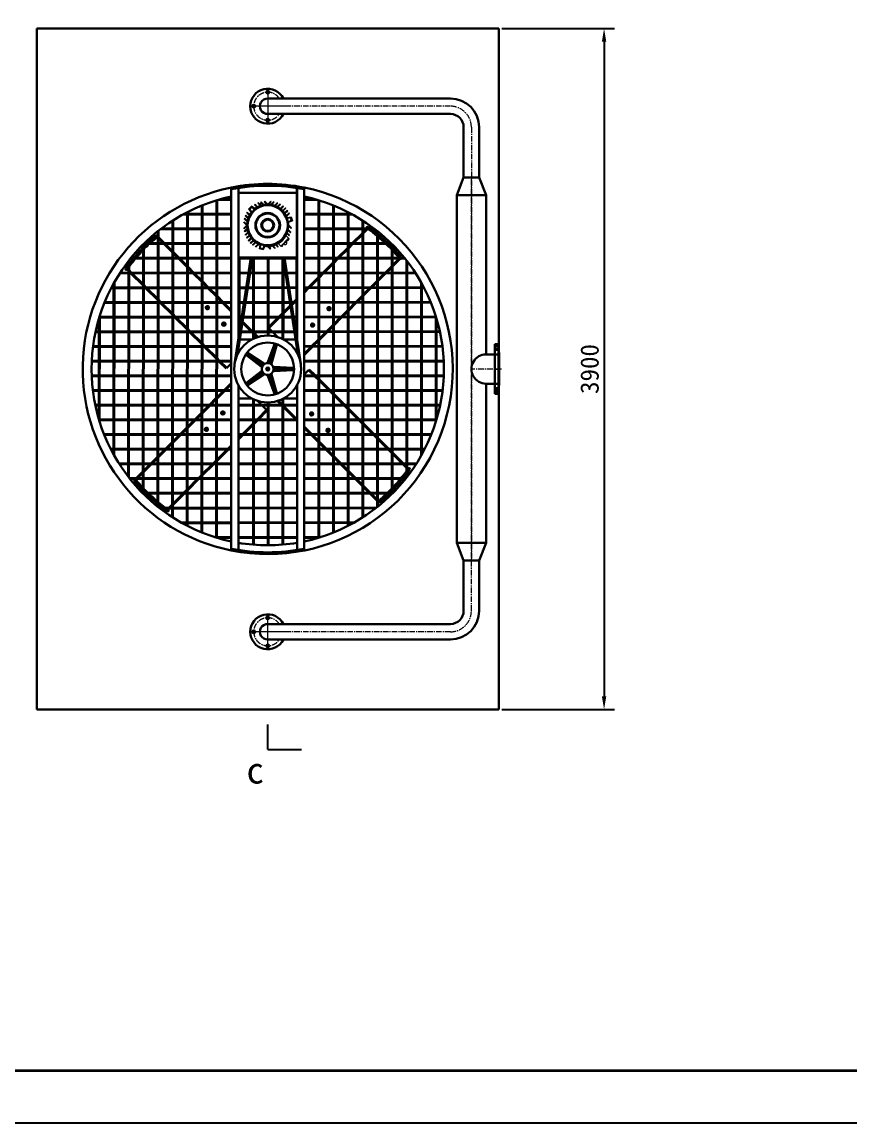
# Model space of a CAD drawing. Header units: millimetres. Extents: x 30580 to 65675, y -20119 to -7519.
# Drawn here: x 37850 to 42595, y -20119 to -13814 of the extents above; entities that cross this region are included whole.
import ezdxf

# ---------------------------------------------------------------- set-up
doc = ezdxf.new("R2010")
doc.units = ezdxf.units.MM
doc.linetypes.add('CENTER', pattern=[50.8, 31.75, -6.35, 6.35, -6.35])
doc.layers.get('Defpoints').update_dxf_attribs({"lineweight": 18})
for name, color, linetype, lineweight in [('01', 7, 'Continuous', 30), ('02___PRT_ALL_AXES', 7, 'Continuous', 18), ('中心线层', 1, 'CENTER', 18), ('轮廓线', 7, 'Continuous', 30)]:
    doc.layers.add(name, color=color, linetype=linetype, lineweight=lineweight)
doc.layers.add('border', color=7, linetype='Continuous')
doc.dimstyles.new('ISO-25', dxfattribs={"dimtxt": 2.5, "dimasz": 2.5, "dimexe": 1.25, "dimexo": 0.625, "dimtad": 1, "dimtxsty": 'Standard', "dimcen": 2.5, "dimadec": 0, "dimazin": 0, "dimtfac": 1, "dimtmove": 0, "dimatfit": 3, "dimfxl": 1, "dimarcsym": 0})

# ---------------------------------------------------------------- blocks, each defined once
blk = doc.blocks.new('A$C2EA35617')
for p, q in [((1073, 2863.2), (1929.1, 2862.6)), ((1085, 1795.2), (1084.5, 2866.8)), ((1090.3, 2868.6), (1090.3, 1795.2)), ((1092.4, 2869.2), (1909.6, 2868.6)), ((1204.1, 1795.2), (1203.5, 2897.5)), ((1209.4, 2898.7), (1209.4, 1795.2)), ((1323.1, 1795.2), (1322.5, 2917.5)), ((1328.4, 2918.2), (1328.4, 1795.2)), ((1442.2, 1795.2), (1441.6, 2927.4)), ((1447.5, 2927.6), (1447.5, 1795.2)), ((1561.2, 1795.2), (1560.6, 2927.3)), ((1566.5, 2927), (1566.5, 1795.2)), ((1680.2, 1795.2), (1679.7, 2917.2)), ((1685.6, 2916.5), (1685.6, 1795.2)), ((1799.3, 1795.2), (1798.7, 2897)), ((1804.6, 2895.7), (1804.6, 1795.2)), ((1918.3, 1795.2), (1917.8, 2866.1)), ((1923.7, 2864.3), (1923.7, 1795.2)), ((846.9, 1795.2), (846.4, 2770.3)), ((852.2, 2773.3), (852.2, 1795.2)), ((966, 1795.2), (965.4, 2824.8)), ((971.3, 2827.1), (971.3, 1795.2)), ((2037.4, 1795.2), (2036.9, 2823.8)), ((2042.7, 2821.5), (2042.7, 1795.2)), ((2156.4, 1795.2), (2155.9, 2769.1)), ((727.9, 1795.2), (727.4, 2701.6)), ((733.2, 2705.3), (733.2, 1795.2)), ((798.4, 2744.4), (2203.5, 2743.4)), ((809, 2750.4), (2192.8, 2749.3)), ((2161.8, 2766), (2161.8, 1795.2)), ((2275.5, 1795.2), (2275, 2700.1)), ((2280.8, 2696.3), (2280.8, 1795.2)), ((608.8, 1795.2), (608.4, 2616.2)), ((614.1, 2620.7), (614.1, 1795.2)), ((620.2, 2625.5), (2381.5, 2624.2)), ((627.8, 2631.4), (2373.8, 2630.1)), ((2394.5, 1795.2), (2394.1, 2614.2)), ((2399.9, 2609.5), (2399.9, 1795.2)), ((486.3, 2506.5), (2515.2, 2505)), ((489.8, 1795.2), (489.4, 2509.7)), ((492.2, 2512.5), (2509.3, 2511)), ((495.1, 2515.4), (495.1, 1795.2)), ((2513.6, 1795.2), (2513.2, 2507.1)), ((2518.9, 2501.3), (2518.9, 1795.2)), ((370.7, 1795.2), (370.4, 2374.6)), ((376, 2381.8), (376, 1795.2)), ((380.6, 2387.6), (2620.7, 2385.9)), ((385.4, 2393.5), (2616, 2391.9)), ((2632.6, 1795.2), (2632.3, 2371)), ((2637.9, 2363.6), (2637.9, 1795.2)), ((295.8, 2268.6), (2705.3, 2266.8)), ((299.6, 2274.5), (2701.5, 2272.7)), ((227.7, 2149.6), (2773.3, 2147.7)), ((230.7, 2155.5), (2770.2, 2153.6)), ((251.7, 1795.2), (251.5, 2194.3)), ((257, 2204.1), (257, 1795.2)), ((2751.7, 1795.2), (2751.5, 2188.9)), ((2757, 2178.8), (2757, 1795.2)), ((173.6, 2030.6), (2827.2, 2028.6)), ((176, 2036.5), (2824.8, 2034.6)), ((132, 1911.6), (2868.6, 1909.5)), ((132.6, 1795.2), (132.6, 1913.5)), ((133.8, 1917.5), (2868.6, 1915.5)), ((137.9, 1930.9), (137.9, 1795.2)), ((2870.7, 1795.2), (2870.7, 1902.6)), ((2876, 1883.8), (2876, 1795.2)), ((29.3, 1795.2), (2970.6, 1795.2)), ((1545.7, 1795.2), (1506.1, 1834.8)), ((33.3, 1738.1), (1369.7, 1738.1)), ((132.9, 1261.9), (132.7, 1738.1)), ((137.9, 1738.1), (137.9, 1261.9)), ((252, 1261.9), (251.7, 1738.1)), ((257, 1738.1), (257, 1261.9)), ((371, 1261.9), (370.8, 1738.1)), ((376, 1738.1), (376, 1261.9)), ((490, 1261.9), (489.8, 1738.1)), ((495.1, 1738.1), (495.1, 1261.9)), ((609.1, 1261.9), (608.8, 1738.1)), ((614.1, 1738.1), (614.1, 1261.9)), ((728.1, 1261.9), (727.9, 1738.1)), ((733.2, 1738.1), (733.2, 1261.9)), ((847.2, 1261.9), (846.9, 1738.1)), ((852.2, 1738.1), (852.2, 1261.9)), ((966.2, 1261.9), (966, 1738.1)), ((971.3, 1738.1), (971.3, 1261.9)), ((1085.3, 1261.9), (1085, 1738.1)), ((1090.3, 1738.1), (1090.3, 1261.9)), ((1204.3, 1261.9), (1204.1, 1738.1)), ((1204.8, 1261.9), (1204.8, 1738.1)), ((1209.4, 1738.1), (1209.4, 1261.9)), ((1261.9, 1738.1), (1261.9, 1630.3)), ((1541, 1768.3), (2403.5, 1636.4)), ((1582.3, 1758.6), (1578.3, 1762.6)), ((1617.4, 1744.7), (2403.5, 1624.5)), ((1630.3, 1738.1), (1660.7, 1738.1)), ((1630.3, 1738.1), (1660.7, 1738.1)), ((1738.1, 1726.3), (1738.1, 1630.3)), ((1738.5, 1738.1), (2966.7, 1738.1)), ((1799.3, 1728.8), (1799.3, 1738.1)), ((1799.6, 1283.1), (1799.3, 1716.9)), ((1804.6, 1738.1), (1804.6, 1728)), ((1804.6, 1716.1), (1804.6, 1283.9)), ((1918.4, 1731.6), (1918.4, 1738.1)), ((1918.4, 1710.6), (1918.4, 1732.4)), ((1918.6, 1301.3), (1918.4, 1698.7)), ((1923.7, 1738.1), (1923.7, 1731.1)), ((1923.7, 1732.4), (1923.7, 1709.8)), ((1923.7, 1697.9), (1923.7, 1302.1)), ((2037.4, 1692.4), (2037.4, 1738.1)), ((2037.4, 1692.4), (2037.4, 1707.1)), ((2042.7, 1738.1), (2042.7, 1691.6)), ((2042.7, 1706.5), (2042.7, 1691.6)), ((2156.5, 1674.2), (2156.5, 1738.1)), ((2161.8, 1738.1), (2161.8, 1673.3)), ((2275.6, 1655.9), (2275.5, 1738.1)), ((2280.8, 1738.1), (2280.8, 1655.1)), ((2394.6, 1684.9), (2394.6, 1738.1)), ((2394.6, 1637.7), (2394.6, 1732.4)), ((2399.9, 1738.1), (2399.9, 1684.4)), ((2399.9, 1732.4), (2399.9, 1636.9)), ((2908.6, 1738.1), (2403.5, 1738.1)), ((2403.5, 1262.6), (2403.5, 1738.1)), ((2927, 1262.6), (2927, 1738.8)), ((75.9, 1613.1), (1253.2, 1613.1)), ((76.4, 1619), (1256.1, 1619)), ((1456.1, 1532.2), (1373.5, 1656.1)), ((1472, 1538.5), (1374, 1673.4)), ((1466.4, 1540.8), (1376, 1667.2)), ((1471.6, 1544.5), (1379.3, 1669.5)), ((1482.9, 1551.6), (1390.6, 1668.5)), ((1517, 1551.6), (1609.4, 1668.5)), ((1528, 1538.5), (1625.9, 1673.4)), ((1528.4, 1544.5), (1620.7, 1669.5)), ((1533.6, 1540.8), (1623.9, 1667.2)), ((1543.8, 1532.2), (1626.5, 1656.1)), ((2403.5, 1619), (1743.9, 1619)), ((2403.5, 1613.1), (1746.7, 1613.1)), ((2037.6, 1319.6), (2037.4, 1680.5)), ((2037.5, 1619), (2037.4, 1680.5)), ((2042.7, 1679.7), (2042.7, 1619)), ((2042.7, 1679.7), (2042.7, 1320.3)), ((2156.5, 1674.2), (2156.5, 1695.3)), ((2156.7, 1337.8), (2156.5, 1662.2)), ((2156.5, 1619), (2156.5, 1662.2)), ((2161.8, 1694.8), (2161.8, 1673.3)), ((2161.8, 1661.4), (2161.8, 1619)), ((2161.8, 1661.4), (2161.8, 1338.5)), ((2275.6, 1655.9), (2275.5, 1683.5)), ((2275.7, 1356), (2275.6, 1644)), ((2275.6, 1619), (2275.6, 1644)), ((2280.8, 1683), (2280.8, 1655.1)), ((2280.8, 1643.2), (2280.8, 1619)), ((2280.8, 1643.2), (2280.8, 1356.7)), ((2394.7, 1374.2), (2394.6, 1625.8)), ((2399.9, 1625), (2399.9, 1375)), ((1204.8, 1545.7), (1165.2, 1506.1)), ((1241.3, 1582.3), (1209.4, 1550.3)), ((71.4, 1500), (1228.6, 1500)), ((71.4, 1494), (1228.6, 1494)), ((1454.7, 1485.3), (1296.2, 1433.8)), ((1448.8, 1486.8), (1301.4, 1437.6)), ((1450.8, 1480.6), (1302.7, 1433.8)), ((1445.6, 1499.7), (1305.9, 1448)), ((1455.8, 1468.2), (1312.4, 1428)), ((1483.4, 1448.2), (1489.5, 1299.3)), ((1496.8, 1447.3), (1498, 1291.9)), ((1500, 1452.4), (1500, 1285.7)), ((1503.2, 1447.3), (1502, 1291.9)), ((1516.6, 1448.2), (1510.5, 1299.3)), ((1544.1, 1468.2), (1687.6, 1428)), ((1545.3, 1485.3), (1703.8, 1433.8)), ((1549.2, 1480.6), (1697.3, 1433.8)), ((1551.1, 1486.8), (1698.6, 1437.6)), ((1554.4, 1499.7), (1694.1, 1448)), ((1758.6, 1417.7), (1799.5, 1458.5)), ((2403.5, 1500), (1771.4, 1500)), ((2403.5, 1494), (1771.4, 1494)), ((1804.6, 1463.7), (1834.8, 1493.9)), ((75.9, 1375), (1259.1, 1375)), ((76.4, 1380.9), (1256.1, 1380.9)), ((1261.9, 1369.7), (1261.9, 1261.9)), ((1541, 1231.7), (2403.5, 1363.6)), ((1617.4, 1255.3), (2403.5, 1375.5)), ((1738.1, 1369.7), (1738.1, 1273.7)), ((2400.1, 1375), (1740.9, 1375)), ((2403.5, 1380.9), (1743.9, 1380.9)), ((2275.8, 1267.6), (2275.7, 1344.1)), ((2280.8, 1344.8), (2280.8, 1267.6)), ((2394.8, 1261.9), (2394.8, 1362.3)), ((2394.8, 1327.6), (2394.8, 1362.3)), ((2399.9, 1363.1), (2399.9, 1328.1)), ((2399.9, 1363.1), (2399.9, 1261.9)), ((33.3, 1261.9), (1369.7, 1261.9)), ((76.4, 1261.9), (1256.1, 1261.9)), ((1261.9, 1261.9), (1204.8, 1261.9)), ((1630.3, 1261.9), (1660.7, 1261.9)), ((1738.5, 1261.9), (2966.7, 1261.9)), ((1775.5, 1267.6), (1783, 1267.6)), ((1775.5, 1267.6), (2403.5, 1267.6)), ((1799.6, 1261.9), (1799.6, 1271.2)), ((1804.6, 1272), (1804.6, 1261.9)), ((1918.6, 1267.6), (1918.6, 1289.4)), ((1918.6, 1261.9), (1918.6, 1268.4)), ((1923.7, 1290.2), (1923.7, 1267.6)), ((1923.7, 1268.9), (1923.7, 1261.9)), ((2037.7, 1267.6), (2037.6, 1307.6)), ((2037.7, 1261.9), (2037.7, 1280.1)), ((2042.7, 1308.4), (2042.7, 1267.6)), ((2042.7, 1280.6), (2042.7, 1261.9)), ((2156.7, 1267.6), (2156.7, 1325.9)), ((2156.7, 1261.9), (2156.7, 1291.8)), ((2161.8, 1326.6), (2161.8, 1267.6)), ((2161.8, 1292.2), (2161.8, 1261.9)), ((2275.8, 1261.9), (2275.7, 1303.4)), ((2280.8, 1303.9), (2280.8, 1261.9)), ((2403.5, 1262.6), (2961.8, 1262.6)), ((29.3, 1204.8), (2970.6, 1204.8)), ((133, 1085.1), (132.9, 1204.8)), ((137.9, 1204.8), (137.9, 1069.1)), ((252.2, 804.4), (252, 1204.8)), ((257, 1204.8), (257, 795.9)), ((371.3, 624.2), (371, 1204.8)), ((376, 1204.8), (376, 618.2)), ((490.4, 489.2), (490.1, 1204.8)), ((495.1, 1204.8), (495.1, 484.6)), ((609.5, 382.9), (609.1, 1204.8)), ((614.1, 1204.8), (614.1, 379.2)), ((728.6, 297.6), (728.2, 1204.8)), ((733.2, 1204.8), (733.2, 294.7)), ((847.7, 229), (847.2, 1204.8)), ((852.2, 1204.8), (852.2, 226.7)), ((966.8, 174.7), (966.3, 1204.8)), ((971.3, 1204.8), (971.3, 172.9)), ((1085.9, 131.1), (1085.3, 1204.8)), ((1090.3, 1204.8), (1090.3, 131.1)), ((1204.9, 102.2), (1204.4, 1204.8)), ((1209.4, 1204.8), (1209.4, 101.3)), ((1324, 82.3), (1323.4, 1204.8)), ((1328.4, 1204.8), (1328.4, 81.8)), ((1443, 72.6), (1442.5, 1204.8)), ((1447.5, 1204.8), (1447.5, 72.4)), ((1454.3, 1204.8), (1493.9, 1165.2)), ((1562.1, 72.8), (1561.5, 1204.8)), ((1566.5, 1204.8), (1566.5, 73)), ((1681.1, 83), (1680.6, 1204.8)), ((1685.6, 1204.8), (1685.6, 83.5)), ((1800.2, 103.3), (1799.6, 1204.8)), ((1804.6, 1204.8), (1804.6, 104.3)), ((1919.2, 131.1), (1918.6, 1204.8)), ((1923.7, 1204.8), (1923.7, 131.1)), ((2038.2, 176.7), (2037.7, 1204.8)), ((2042.7, 1204.8), (2042.7, 178.5)), ((2157.2, 231.6), (2156.7, 1204.8)), ((2161.8, 1204.8), (2161.8, 233.9)), ((2276.3, 300.7), (2275.8, 1204.8)), ((2280.8, 1204.8), (2280.8, 303.7)), ((2395.3, 386.7), (2394.8, 1204.8)), ((2399.9, 1204.8), (2399.9, 390.5)), ((2514.3, 494), (2513.9, 1204.8)), ((2518.9, 1204.8), (2518.9, 498.7)), ((2633.2, 630.2), (2632.9, 1204.8)), ((2637.9, 1204.8), (2637.9, 636.4)), ((2752.2, 812.4), (2752, 1204.8)), ((2757, 1204.8), (2757, 821.2)), ((2871.1, 1098.8), (2871, 1204.8)), ((2876, 1204.8), (2876, 1116.2)), ((131.7, 1089.4), (2868.3, 1089.4)), ((133.5, 1083.5), (2868.3, 1083.5)), ((173.2, 970.4), (2826.8, 970.4)), ((175.6, 964.4), (2824.4, 964.4)), ((227.2, 851.3), (2772.8, 851.3)), ((230.2, 845.4), (2769.8, 845.4)), ((295.2, 732.3), (2704.8, 732.3)), ((299, 726.3), (2700.9, 726.3)), ((379.9, 613.2), (490.4, 613.2)), ((384.7, 607.3), (2615.3, 607.3)), ((490.4, 613.2), (2620, 613.2)), ((485.5, 494.2), (2514.5, 494.2)), ((491.4, 488.2), (2508.5, 488.2)), ((619.3, 375.2), (2380.6, 375.2)), ((627, 369.2), (2373, 369.2)), ((797.5, 256.1), (2202.5, 256.1)), ((808.1, 250.2), (2191.9, 250.2)), ((1072, 137.1), (1928, 137.1)), ((1091.4, 131.1), (1908.6, 131.1))]:
    blk.add_line(p, q)
at = {"lineweight": 40}
for p, q in [((2182.5, 2511.2), (2275.1, 2603.8)), ((2280.8, 2609.5), (2295.5, 2624.2)), ((2301.5, 2630.2), (2311.5, 2640.2)), ((608.4, 2567.9), (602.5, 2573.9)), ((664, 2512.4), (614.1, 2562.2)), ((727.5, 2448.8), (669.9, 2506.4)), ((2161.8, 2490.5), (2176.6, 2505.3)), ((783.1, 2393.2), (733.2, 2443.2)), ((2063.5, 2392.3), (2156.1, 2484.8)), ((846.6, 2329.7), (789.1, 2387.3)), ((902.2, 2274.1), (852.2, 2324.1)), ((1944.6, 2273.3), (2037.1, 2365.8)), ((2042.7, 2371.4), (2057.6, 2386.3)), ((2449.3, 2272.9), (2513.3, 2336.9)), ((2518.9, 2342.5), (2562.3, 2385.9)), ((2568.2, 2391.9), (2573.9, 2397.5)), ((370.5, 2300.8), (359.7, 2311.5)), ((396.8, 2274.5), (376, 2295.2)), ((489.6, 2181.7), (402.8, 2268.5)), ((965.7, 2210.6), (908.2, 2268.1)), ((1825.6, 2154.4), (1918.1, 2246.8)), ((1923.7, 2252.4), (1938.6, 2267.4)), ((2399.9, 2223.5), (2443.3, 2267)), ((515.9, 2155.3), (495.1, 2176.2)), ((608.7, 2062.6), (521.9, 2149.4)), ((1021.4, 2155), (971.3, 2205.1)), ((1084.9, 2091.5), (1027.3, 2149)), ((1804.6, 2133.3), (1819.7, 2148.4)), ((2280.8, 2104.4), (2324.4, 2148)), ((2330.3, 2154), (2394.3, 2218)), ((635.1, 2036.2), (614.1, 2057.1)), ((1140.5, 2035.8), (1090.3, 2086)), ((1706.7, 2035.4), (1799.1, 2127.8)), ((2211.4, 2035), (2275.3, 2099)), ((727.8, 1943.5), (641, 2030.2)), ((1204, 1972.4), (1146.5, 2029.9)), ((1259.7, 1916.7), (1209.4, 1967)), ((1587.7, 1916.4), (1680.1, 2008.9)), ((1685.6, 2014.3), (1700.7, 2029.4)), ((2092.4, 1916.1), (2156.3, 1980)), ((2161.8, 1985.4), (2205.4, 2029.1)), ((754.2, 1917.1), (733.2, 1938.1)), ((846.9, 1824.4), (760.2, 1911.1)), ((1323.1, 1853.3), (1265.6, 1910.7)), ((1506.1, 1834.8), (1561.1, 1889.9)), ((1566.5, 1895.2), (1581.8, 1910.5)), ((2042.7, 1866.4), (2086.5, 1910.1)), ((876, 1795.2), (852.2, 1819)), ((1381.1, 1795.2), (1328.4, 1847.9)), ((1971.6, 1795.2), (2037.4, 1861)), ((966, 1705.3), (933.2, 1738.1)), ((1052.2, 1619), (971.3, 1700)), ((1775.5, 1732.4), (2403.5, 1732.4)), ((1804.6, 1628.3), (1880.8, 1704.4)), ((1891.1, 1714.7), (1908.8, 1732.4)), ((1085.1, 1586.1), (1058.2, 1613.1)), ((1758.6, 1582.3), (1789.4, 1613.1)), ((1795.4, 1619), (1799.4, 1623)), ((1165.2, 1506.1), (1090.3, 1580.9)), ((1204.8, 1466.5), (1204.2, 1467)), ((1834.7, 1494), (1918.5, 1410.2)), ((1198.6, 1375), (1090.3, 1266.7)), ((1241.3, 1417.7), (1209.4, 1385.7)), ((1795.2, 1375.3), (2402, 1375.3)), ((1923.7, 1405), (1947.8, 1380.9)), ((1953.4, 1375.3), (2012.9, 1315.8)), ((2023.3, 1305.4), (2037.6, 1291.1)), ((2042.7, 1286), (2061.2, 1267.6)), ((1028.4, 1204.8), (971.3, 1147.6)), ((1493.9, 1165.2), (1447.5, 1118.8)), ((1618.9, 1204.8), (1680.6, 1143)), ((2123.9, 1204.8), (2156.8, 1171.9)), ((2161.8, 1166.9), (2239.3, 1089.4)), ((907.1, 1083.5), (852.2, 1028.6)), ((966.3, 1142.7), (913.1, 1089.4)), ((1412.2, 1083.5), (1328.4, 999.7)), ((1442.5, 1113.8), (1418.2, 1089.4)), ((1685.6, 1138.1), (1734.2, 1089.4)), ((1740.1, 1083.5), (1799.7, 1023.9)), ((2245.2, 1083.5), (2275.9, 1052.8)), ((847.3, 1023.7), (794, 970.4)), ((1323.5, 994.8), (1299.1, 970.4)), ((1804.6, 1019), (1853.2, 970.4)), ((2280.8, 1047.9), (2358.3, 970.4)), ((728.3, 904.7), (675, 851.3)), ((788.1, 964.4), (733.2, 909.5)), ((1293.2, 964.4), (1209.4, 880.7)), ((1859.2, 964.4), (1918.8, 904.8)), ((1923.7, 900), (1972.3, 851.3)), ((2364.3, 964.4), (2395, 933.7)), ((2399.9, 928.9), (2477.4, 851.3)), ((669, 845.4), (614.1, 790.5)), ((1174.1, 845.4), (1090.3, 761.6)), ((1204.5, 875.8), (1180.1, 851.3)), ((1978.2, 845.4), (2037.9, 785.7)), ((2483.3, 845.4), (2514.1, 814.6)), ((2518.9, 809.8), (2596.4, 732.3)), ((550, 726.3), (495.1, 671.4)), ((609.3, 785.7), (555.9, 732.3)), ((1055.1, 726.3), (971.3, 642.6)), ((1085.5, 756.8), (1061, 732.3)), ((2042.7, 780.9), (2091.3, 732.3)), ((2097.3, 726.3), (2157, 666.6)), ((2602.4, 726.3), (2633.2, 695.5)), ((490.4, 666.7), (436.9, 613.2)), ((966.6, 637.8), (942, 613.2)), ((2161.8, 661.9), (2210.4, 613.2)), ((2637.9, 690.8), (2640.2, 688.5)), ((430.9, 607.3), (426.1, 602.5)), ((936, 607.3), (852.2, 523.5)), ((2216.3, 607.3), (2276.1, 547.5)), ((2280.8, 542.8), (2329.4, 494.2)), ((817, 488.2), (733.2, 404.5)), ((847.6, 518.9), (822.9, 494.2)), ((2335.4, 488.2), (2395.2, 428.4)), ((697.9, 369.2), (688.5, 359.7)), ((728.6, 399.9), (703.9, 375.2))]:
    blk.add_line(p, q, dxfattribs=at)
at = {"color": 0, "lineweight": 18}
for p, q in [((2503.3, 1617.7), (2507.6, 1622)), ((2524.1, 1596.9), (2503.3, 1617.7)), ((2507.6, 1622), (2527.4, 1602.1)), ((2517, 1637.2), (2521.3, 1641.4)), ((2538.8, 1615.4), (2517, 1637.2)), ((2521.3, 1641.4), (2542.8, 1619.9)), ((2537.1, 1653.1), (2541.4, 1657.4)), ((2557.3, 1632.9), (2537.1, 1653.1)), ((2541.4, 1657.4), (2562, 1636.8)), ((2560.8, 1666.9), (2565, 1671.1)), ((2579.5, 1648.2), (2560.8, 1666.9)), ((2565, 1671.1), (2584.7, 1651.5)), ((2584.1, 1677.9), (2588.4, 1682.2)), ((2602.7, 1659.4), (2584.1, 1677.9)), ((2588.4, 1682.2), (2608.6, 1662)), ((2612.9, 1686.7), (2617.1, 1691)), ((2631.5, 1668.1), (2612.9, 1686.7)), ((2617.1, 1691), (2638.9, 1669.2)), ((2636.7, 1689.8), (2641, 1694.1)), ((2655.4, 1671.1), (2636.7, 1689.8)), ((2641, 1694.1), (2663.8, 1671.3)), ((2665.5, 1671.2), (2688.5, 1694.2)), ((2692.8, 1689.9), (2673.8, 1670.9)), ((2688.5, 1694.2), (2692.8, 1689.9)), ((2696.8, 1668.2), (2718.3, 1689.7)), ((2722.6, 1685.5), (2704, 1666.9)), ((2718.3, 1689.7), (2722.6, 1685.5)), ((2720.9, 1661.8), (2741.6, 1682.5)), ((2745.9, 1678.2), (2727.3, 1659.6)), ((2741.6, 1682.5), (2745.9, 1678.2)), ((2748.1, 1649.8), (2768, 1669.8)), ((2772.3, 1665.5), (2753.7, 1646.9)), ((2768, 1669.8), (2772.3, 1665.5)), ((2768.5, 1624.7), (2769, 1625.2)), ((2770.8, 1634.8), (2796.3, 1655)), ((2788.7, 1642.6), (2778, 1632.2)), ((2778, 1632.2), (2782.2, 1616.4)), ((2782.2, 1616.4), (2796.2, 1612.6)), ((2804.1, 1638.2), (2788.7, 1642.6)), ((2793.3, 1649.5), (2814.7, 1628.1)), ((2796.2, 1612.6), (2807.8, 1624.2)), ((2796.3, 1655), (2820.2, 1631.1)), ((2800.1, 1605.6), (2820.2, 1631.1)), ((2807.8, 1624.2), (2804.1, 1638.2)), ((2830.7, 1607.1), (2812.1, 1588.5)), ((2835, 1602.8), (2830.7, 1607.1)), ((2465.4, 1536), (2474.1, 1568.7)), ((2495.6, 1524), (2465.4, 1536)), ((2471.7, 1536.2), (2479.5, 1565.4)), ((2506.3, 1564), (2474.1, 1568.7)), ((2486.3, 1561.4), (2476.1, 1551.1)), ((2476.1, 1551.1), (2479.9, 1535.7)), ((2479.9, 1535.7), (2494.3, 1531.5)), ((2502.2, 1557.1), (2486.3, 1561.4)), ((2487.8, 1595.4), (2492.1, 1599.7)), ((2510.4, 1572.9), (2487.8, 1595.4)), ((2492.1, 1599.7), (2513, 1578.8)), ((2494.3, 1531.5), (2505.9, 1543.1)), ((2505.9, 1543.1), (2502.2, 1557.1)), ((2505.6, 1527.1), (2504.9, 1527.3)), ((2512.7, 1556.5), (2513.4, 1556.3)), ((2790.4, 1603.8), (2789.9, 1603.3)), ((2815, 1582.8), (2835, 1602.8)), ((2843.4, 1580.7), (2824.8, 1562.1)), ((2827, 1555.7), (2847.7, 1576.4)), ((2850.7, 1557.4), (2832.1, 1538.8)), ((2833.4, 1531.6), (2855, 1553.1)), ((2855.2, 1527.6), (2836.1, 1508.6)), ((2836.4, 1500.3), (2859.4, 1523.3)), ((2847.7, 1576.4), (2843.4, 1580.7)), ((2855, 1553.1), (2850.7, 1557.4)), ((2859.4, 1523.3), (2855.2, 1527.6)), ((2493.9, 1500.6), (2471.9, 1478.7)), ((2471.9, 1478.7), (2476.2, 1474.4)), ((2476.2, 1474.4), (2494.2, 1492.4)), ((2497.9, 1463.7), (2477.1, 1442.8)), ((2477.1, 1442.8), (2481.3, 1438.5)), ((2481.3, 1438.5), (2499.4, 1456.5)), ((2506.2, 1436.5), (2488.2, 1418.4)), ((2492.4, 1414.2), (2508.5, 1430.2)), ((2824.6, 1437.5), (2843.2, 1418.9)), ((2847.4, 1423.2), (2827.2, 1443.4)), ((2833.3, 1466.3), (2851.9, 1447.7)), ((2856.2, 1451.9), (2834.4, 1473.7)), ((2836.3, 1490.2), (2855, 1471.5)), ((2859.3, 1475.8), (2836.5, 1498.6)), ((2851.9, 1447.7), (2856.2, 1451.9)), ((2855, 1471.5), (2859.3, 1475.8)), ((2488.2, 1418.4), (2492.4, 1414.2)), ((2496.2, 1393.8), (2492, 1389.6)), ((2492, 1389.6), (2554.8, 1326.7)), ((2496.2, 1393.8), (2559, 1331)), ((2516.6, 1414.2), (2496.7, 1394.3)), ((2496.7, 1394.3), (2559.5, 1331.4)), ((2579.4, 1351.4), (2559.5, 1331.4)), ((2595.4, 1343.3), (2579.4, 1327.2)), ((2583.7, 1323), (2601.7, 1341)), ((2692.5, 1339.7), (2692.3, 1340.4)), ((2707.5, 1340.5), (2697.3, 1330.2)), ((2723.3, 1336.2), (2707.5, 1340.5)), ((2721.5, 1348.2), (2721.7, 1347.5)), ((2729.2, 1341.1), (2733.9, 1308.9)), ((2738.1, 1345.1), (2760.6, 1322.6)), ((2764.9, 1326.9), (2744, 1347.8)), ((2762.2, 1358.9), (2782.9, 1338.1)), ((2787.2, 1342.4), (2767.4, 1362.2)), ((2780.6, 1373.6), (2802.4, 1351.8)), ((2782.9, 1338.1), (2787.2, 1342.4)), ((2806.7, 1356.1), (2785.2, 1377.6)), ((2798.1, 1392.1), (2818.4, 1371.9)), ((2822.6, 1376.1), (2802, 1396.7)), ((2802.4, 1351.8), (2806.7, 1356.1)), ((2813.4, 1414.2), (2832.1, 1395.6)), ((2836.3, 1399.8), (2816.7, 1419.5)), ((2818.4, 1371.9), (2822.6, 1376.1)), ((2832.1, 1395.6), (2836.3, 1399.8)), ((2843.2, 1418.9), (2847.4, 1423.2)), ((2559, 1331), (2554.8, 1326.7)), ((2579.4, 1327.2), (2583.7, 1323)), ((2621.8, 1334.1), (2603.7, 1316.1)), ((2603.7, 1316.1), (2608, 1311.8)), ((2608, 1311.8), (2628.9, 1332.7)), ((2657.6, 1329), (2639.6, 1311)), ((2639.6, 1311), (2643.9, 1306.7)), ((2643.9, 1306.7), (2665.8, 1328.6)), ((2689.2, 1330.4), (2701.2, 1300.2)), ((2697.3, 1330.2), (2701.5, 1314.4)), ((2733.9, 1308.9), (2701.2, 1300.2)), ((2730.6, 1314.3), (2701.4, 1306.5)), ((2701.5, 1314.4), (2715.5, 1310.6)), ((2715.5, 1310.6), (2727, 1321.7)), ((2727, 1321.7), (2723.3, 1336.2)), ((2760.6, 1322.6), (2764.9, 1326.9))]:
    blk.add_line(p, q, dxfattribs=at)
at = {"lineweight": 40}
for points in [[(1003.6, 2004.4), (1013.4, 2007), (1020.5, 1999.8), (1017.9, 1990.1), (1008.1, 1987.4), (1001, 1994.6)], [(2004.4, 1996.4), (2007, 1986.6), (1999.8, 1979.5), (1990.1, 1982.1), (1987.4, 1991.8), (1994.6, 1999)], [(1137, 1871), (1146.8, 1873.6), (1154, 1866.4), (1151.3, 1856.6), (1141.6, 1854), (1134.4, 1861.2)], [(1871, 1863), (1873.6, 1853.2), (1866.4, 1846), (1856.6, 1848.6), (1854, 1858.4), (1861.2, 1865.6)], [(1129, 1137), (1126.4, 1146.8), (1133.6, 1154), (1143.3, 1151.3), (1146, 1141.6), (1138.8, 1134.4)], [(1863, 1129), (1853.2, 1126.4), (1846, 1133.6), (1848.6, 1143.3), (1858.4, 1146), (1865.6, 1138.8)], [(995.6, 1003.6), (993, 1013.4), (1000.1, 1020.5), (1009.9, 1017.9), (1012.5, 1008.1), (1005.4, 1001)], [(1996.4, 995.6), (1986.6, 993), (1979.5, 1000.1), (1982.1, 1009.9), (1991.8, 1012.5), (1999, 1005.4)]]:
    blk.add_lwpolyline(points, close=True, dxfattribs=at)
blk.add_lwpolyline([(1494.3, 1490.2), (1488.7, 1500), (1494.3, 1509.8), (1505.6, 1509.8), (1511.3, 1500), (1505.6, 1490.2)], close=True)
for centre, radius in [((1010.8, 1997.2), 10.1), ((1010.8, 1997.2), 5.95), ((1997.2, 1989.2), 10.1), ((1997.2, 1989.2), 5.95), ((1144.2, 1863.8), 10.1), ((1144.2, 1863.8), 5.95), ((1863.8, 1855.8), 10.1), ((1863.8, 1855.8), 5.95), ((1136.2, 1144.2), 10.1), ((1136.2, 1144.2), 5.95), ((1855.8, 1136.2), 10.1), ((1855.8, 1136.2), 5.95), ((1002.8, 1010.8), 10.1), ((1002.8, 1010.8), 5.95), ((1989.2, 1002.8), 10.1), ((1989.2, 1002.8), 5.95)]:
    blk.add_circle(centre, radius, dxfattribs=at)
for centre, radius in [((1500, 1500), 271.4), ((1500, 1500), 214.3), ((2665.2, 1500), 162.6), ((1500, 1500), 47.6), ((2665.2, 1500), 99.9), ((2665.2, 1500), 95.2), ((2665.2, 1500), 51.8), ((2665.2, 1500), 45.7), ((1500, 1500), 11.9)]:
    blk.add_circle(centre, radius)
at = {"color": 0, "lineweight": 18}
for centre in [(2792.7, 1627.7), (2490.8, 1546.6), (2712, 1325.7)]:
    blk.add_circle(centre, 15.5, dxfattribs=at)
for centre, radius, start, end in [((1500, 1500), 1500, 9.1332, 168.64862), ((1500, 1500), 1428.6, 11.92708, 168.07292), ((1500, 1500), 1500, 168.64862, 348.64862), ((1500, 1500), 1485.9, 168.53943, 191.46057), ((1500, 1500), 1485.9, 348.53943, 11.46057), ((1500, 1500), 1500, 348.64862, 11.35138), ((1500, 1500), 1428.6, 170.40593, 189.59407), ((1500, 1500), 1500, 4.81639, 9.1332), ((1500, 1500), 1500, 355.6664, 9.1332), ((1363.6, 1649.5), 11.9, 33.6815, 132.36266), ((1371.2, 1663.7), 5.95, 35.55051, 128.18607), ((1384.1, 1673.1), 5.95, 123.81393, 216.44949), ((1399.9, 1675.9), 11.9, 119.63734, 218.3185), ((1600.1, 1675.9), 11.9, 321.6815, 60.36266), ((1615.9, 1673.1), 5.95, 323.55051, 56.18607), ((1628.8, 1663.7), 5.95, 51.81393, 144.44949), ((1636.4, 1649.5), 11.9, 47.63734, 146.3185), ((1446.2, 1525.6), 11.9, 334.5575, 33.6815), ((1461.6, 1537.3), 5.95, 315.85169, 35.55051), ((1476.4, 1548.1), 5.95, 216.44949, 296.14831), ((1492.3, 1559), 11.9, 218.3185, 277.44251), ((1507.7, 1559), 11.9, 262.55749, 321.6815), ((1523.6, 1548.1), 5.95, 243.85169, 323.55051), ((1538.4, 1537.3), 5.95, 144.44949, 224.14831), ((1553.7, 1525.6), 11.9, 146.3185, 205.4425), ((1301.8, 1459.2), 11.9, 191.63734, 290.3185), ((1299.5, 1443.2), 5.95, 195.81393, 288.44949), ((1304.5, 1428.1), 5.95, 107.55051, 200.18607), ((1315.6, 1416.5), 11.9, 105.6815, 204.36266), ((1441.5, 1510.9), 11.9, 290.3185, 349.4425), ((1447, 1492.4), 5.95, 288.44949, 8.14831), ((1452.6, 1475), 5.95, 27.85169, 107.55051), ((1459.1, 1456.8), 11.9, 46.55749, 105.6815), ((1471.5, 1447.7), 11.9, 2.3185, 61.44251), ((1490.8, 1447.2), 5.95, 0.44949, 80.14831), ((1509.2, 1447.2), 5.95, 99.85169, 179.55051), ((1528.4, 1447.7), 11.9, 118.55749, 177.6815), ((1540.9, 1456.8), 11.9, 74.3185, 133.44251), ((1547.4, 1475), 5.95, 72.44949, 152.14831), ((1558.5, 1510.9), 11.9, 190.5575, 249.6815), ((1553, 1492.4), 5.95, 171.85169, 251.55051), ((1684.4, 1416.5), 11.9, 335.63734, 74.3185), ((1698.2, 1459.2), 11.9, 249.6815, 348.36266), ((1695.5, 1428.1), 5.95, 339.81393, 72.44949), ((1700.4, 1443.2), 5.95, 251.55051, 344.18607), ((1477.6, 1298.9), 11.9, 263.63734, 2.3185), ((1492, 1291.8), 5.95, 267.81393, 0.44949), ((1507.9, 1291.8), 5.95, 179.55051, 272.18607), ((1522.4, 1298.9), 11.9, 177.6815, 276.36266), ((1500, 1500), 1428.6, 191.92708, 348.07292)]:
    blk.add_arc(centre, radius, start, end)
at = {"lineweight": 40}
for centre, radius, start, end in [((2311.2, 2645.7), 5.33, 71.97039, 198.02961), ((1500, 1500), 1399.6, 53.85478, 54.83107), ((1500, 1500), 1408.9, 53.33579, 54.76509), ((1500, 1500), 1399.6, 50.2923, 53.44324), ((1500, 1500), 1408.9, 50.60817, 52.93191), ((1500, 1500), 1408.9, 134.40599, 135.49933), ((1500, 1500), 1399.6, 134.01379, 135.89081), ((1500, 1500), 1408.9, 129.7591, 134.05925), ((1500, 1500), 1399.6, 129.72394, 133.66224), ((599.1, 2576.6), 6.48, 358.47927, 91.52073), ((1500, 1500), 1408.9, 45.85494, 50.30604), ((1500, 1500), 1399.6, 46.25195, 49.98708), ((1500, 1500), 1399.6, 43.6165, 45.9004), ((1500, 1500), 1408.9, 44.01514, 45.5082), ((1500, 1500), 1408.9, 135.82949, 140.64053), ((1500, 1500), 1399.6, 136.22513, 140.32584), ((1500, 1500), 1408.9, 39.7591, 43.68216), ((1500, 1500), 1399.6, 39.72394, 43.27924), ((1500, 1500), 1408.9, 143.29406, 144.76509), ((1500, 1500), 1399.6, 143.81087, 144.83107), ((1500, 1500), 1408.9, 140.95272, 142.91461), ((1500, 1500), 1399.6, 140.64153, 143.42482), ((2576.6, 2400.9), 6.48, 268.47927, 1.52073), ((354.3, 2311.2), 5.33, 161.97039, 288.02961), ((1500, 1500), 1399.6, 320.68443, 324.06599), ((1500, 1500), 1408.9, 320.99562, 323.54438), ((1500, 1500), 1399.6, 324.39817, 324.83107), ((1500, 1500), 1408.9, 323.86966, 324.76509), ((2645.7, 688.8), 5.33, 341.97039, 108.02961), ((423.4, 599.1), 6.48, 88.47927, 181.52073), ((1500, 1500), 1408.9, 219.7591, 224.22969), ((1500, 1500), 1399.6, 219.72394, 223.83404), ((1500, 1500), 1399.6, 314.0567, 316.44267), ((1500, 1500), 1408.9, 316.31784, 320.68344), ((1500, 1500), 1399.6, 316.72076, 320.36875), ((1500, 1500), 1399.6, 224.10919, 225.9433), ((1500, 1500), 1408.9, 224.50067, 225.5511), ((1500, 1500), 1408.9, 225.89784, 230.80115), ((1500, 1500), 1399.6, 226.29486, 230.48745), ((1500, 1500), 1399.6, 310.01292, 313.70514), ((1500, 1500), 1408.9, 309.7591, 314.10216), ((1500, 1500), 1408.9, 314.4489, 316.04403), ((1500, 1500), 1399.6, 230.73162, 233.48615), ((1500, 1500), 1408.9, 231.04229, 232.97481), ((1500, 1500), 1408.9, 233.37869, 234.76509), ((1500, 1500), 1399.6, 233.89768, 234.83107), ((1500, 1500), 1399.6, 309.72394, 309.76687), ((2400.9, 423.4), 6.48, 178.47927, 208.96879), ((2400.9, 423.4), 6.48, 260.58486, 271.52073), ((688.8, 354.3), 5.33, 251.97039, 18.02961)]:
    blk.add_arc(centre, radius, start, end, dxfattribs=at)
at = {"color": 0, "lineweight": 18}
for radius, start, end in [(171.6, 50.05018, 159.94982), (161.9, 50.35254, 159.64746), (171.6, 290.05018, 39.94982), (171.6, 170.05018, 279.94982), (161.9, 170.35254, 279.64746), (161.9, 290.35254, 39.64746)]:
    blk.add_arc((2665.2, 1500), radius, start, end, dxfattribs=at)
at = {"layer": '02___PRT_ALL_AXES', "color": 0, "lineweight": 18}
for p, q in [((2769, 1625.1), (2779.5, 1635.6)), ((2784.8, 1641), (2793.3, 1649.5)), ((2790.3, 1603.8), (2801.6, 1615)), ((2805.4, 1618.8), (2814.7, 1628.1)), ((2483.3, 1533.1), (2471.7, 1536.2)), ((2492.2, 1562), (2479.5, 1565.4)), ((2505, 1527.3), (2490.6, 1531.1)), ((2512.8, 1556.5), (2497.4, 1560.6)), ((2495.7, 1385.8), (2493.2, 1383.2)), ((2493.2, 1383.2), (2500, 1376.4)), ((2502.6, 1379), (2500, 1376.4)), ((2692.5, 1339.7), (2696.6, 1324.3)), ((2721.7, 1347.6), (2725.5, 1333.2)), ((2544.2, 1337.3), (2541.6, 1334.8)), ((2541.6, 1334.8), (2548.4, 1327.9)), ((2551, 1330.5), (2548.4, 1327.9)), ((2698, 1319.1), (2701.4, 1306.5)), ((2727.5, 1325.9), (2730.6, 1314.3))]:
    blk.add_line(p, q, dxfattribs=at)
blk.add_arc((2523.4, 1358.1), 13.9, 135, 315, dxfattribs=at)
blk = doc.blocks.new('A$C68A221FE')
at = {"layer": '01'}
for p, q in [((6.9, 285), (27.9, 285)), ((6.9, 285), (6.9, 0)), ((6.9, 272.5), (27.9, 272.5)), ((6.9, 252.5), (27.9, 252.5)), ((27.9, 285), (27.9, 0)), ((6.9, 226.5), (27.9, 226.5)), ((27.9, 240.6), (30.9, 237.6)), ((30.9, 237.6), (30.9, 47.4)), ((6.9, 58.5), (27.9, 58.5)), ((6.9, 32.5), (27.9, 32.5)), ((6.9, 12.5), (27.9, 12.5)), ((27.9, 44.4), (30.9, 47.4)), ((6.9, 0), (27.9, 0))]:
    blk.add_line(p, q, dxfattribs=at)
at = {"layer": '中心线层'}
for p, q in [((4.3, 262.5), (30.9, 262.5)), ((1.4, 142.5), (35.3, 142.5)), ((0, 22.5), (30.9, 22.5))]:
    blk.add_line(p, q, dxfattribs=at)
blk = doc.blocks.new('*D90')
at = {"color": 0, "lineweight": -2, "ltscale": 150, "transparency": 16777216}
for p, q in [((40600.6, -13850.8), (41245.8, -13850.8)), ((41185.8, -13925.8), (41185.8, -17675.8)), ((40600.6, -17750.8), (41245.8, -17750.8))]:
    blk.add_line(p, q, dxfattribs=at)
at = {"color": 0, "ltscale": 150, "transparency": 16777216}
for points in [[(41173.3, -13925.8), (41198.3, -13925.8), (41185.8, -13850.8)], [(41173.3, -17675.8), (41198.3, -17675.8), (41185.8, -17750.8)]]:
    blk.add_solid(points, dxfattribs=at)
at = {"layer": 'Defpoints', "color": 0, "ltscale": 150, "transparency": 16777216}
for p in [(40581.9, -13850.8), (40581.9, -17750.8), (41185.8, -17750.8)]:
    blk.add_point(p, dxfattribs=at)
at = {"color": 0, "ltscale": 150, "transparency": 16777216, "insert": (41103.3, -15800.8), "char_height": 105, "attachment_point": 5, "rotation": 90}
blk.add_mtext('3900', dxfattribs=at)
blk = doc.blocks.new('*U100')
at = {"layer": 'border', "color": 1, "linetype": 'Continuous'}
blk.add_lwpolyline([(0, 0), (17820, 0), (17820, 12600), (0, 12600)], close=True, dxfattribs=at)
at = {"layer": 'border', "color": 7, "linetype": 'Continuous', "const_width": 15}
blk.add_lwpolyline([(750, 300), (17520, 300), (17520, 12300), (750, 12300)], close=True, dxfattribs=at)

msp = doc.modelspace()

# ---------------------------------------------------------------- linework, layer by layer
at = {"color": 3, "ltscale": 150}
for q in [(39258.146, -17836.127), (39451.872, -17980.116)]:
    msp.add_line((39258.146, -17980.116), q, dxfattribs=at)
at = {"layer": '01'}
for p, q in [((40581.896, -13850.786), (37934.396, -13850.786)), ((37934.396, -13850.786), (37934.396, -17750.786)), ((40581.896, -13850.786), (40581.896, -17750.786)), ((40305.32, -14251.319), (39258.146, -14251.319)), ((40305.32, -14340.319), (39258.146, -14340.319)), ((40380.82, -14415.819), (40380.82, -14704.769)), ((40469.82, -14415.819), (40469.82, -14704.769)), ((40380.82, -14704.769), (40341.32, -14804.769)), ((40469.82, -14704.769), (40380.82, -14704.769)), ((40469.82, -14704.769), (40509.32, -14804.769)), ((40509.32, -14804.769), (40341.32, -14804.769)), ((40341.32, -16796.802), (40341.32, -14804.769)), ((40509.32, -15716.786), (40509.32, -14804.769)), ((40560.396, -15716.786), (40509.319, -15716.786)), ((40560.396, -15884.786), (40509.318, -15884.786)), ((40509.32, -16796.802), (40509.32, -15884.786)), ((40509.32, -16796.802), (40341.32, -16796.802)), ((40380.82, -16896.802), (40341.32, -16796.802)), ((40469.82, -16896.802), (40509.32, -16796.802)), ((40469.82, -16896.802), (40380.82, -16896.802)), ((40380.82, -17185.752), (40380.82, -16896.802)), ((40469.82, -17185.752), (40469.82, -16896.802)), ((40305.32, -17261.252), (39258.146, -17261.252)), ((40305.32, -17350.252), (39258.146, -17350.252)), ((40581.896, -17750.786), (37934.396, -17750.786))]:
    msp.add_line(p, q, dxfattribs=at)
for centre in [(39258.146, -14215.819), (39178.146, -14295.819), (39258.146, -14375.819), (39258.146, -17225.752), (39178.146, -17305.752), (39258.146, -17385.752)]:
    msp.add_circle(centre, 8.335, dxfattribs=at)
for centre, radius, start, end in [((39258.146, -14295.819), 100, 26.4233388, 333.5766613), ((39258.146, -14295.819), 44.5, 89.9999077, 270.0010747), ((40305.32, -14415.819), 164.5, 0, 89.9999999), ((40305.32, -14415.819), 75.5, 0, 89.9999999), ((40509.32, -15800.786), 84, 90, 270.0008311), ((39258.146, -17305.752), 100, 26.4233387, 333.5766612), ((40305.32, -17185.752), 164.5, 270.0000001, 0), ((40305.32, -17185.752), 75.5, 270.0000001, 0), ((39258.146, -17305.752), 44.5, 89.9989253, 270.0000923)]:
    msp.add_arc(centre, radius, start, end, dxfattribs=at)
at = {"layer": '中心线层'}
for p, q in [((39258.146, -14190.819), (39258.146, -14400.819)), ((39258.146, -14229.155), (39258.146, -14202.484)), ((39258.146, -14210.819), (39258.146, -14380.819)), ((39258.146, -14219.155), (39258.146, -14372.484)), ((39363.146, -14295.819), (39153.146, -14295.819)), ((39191.481, -14295.819), (39164.811, -14295.819)), ((39343.146, -14295.819), (39173.146, -14295.819)), ((39334.811, -14295.819), (39181.481, -14295.819)), ((40305.32, -14295.819), (39258.146, -14295.819)), ((39258.146, -14362.484), (39258.146, -14389.155)), ((39244.811, -14375.819), (39271.481, -14375.819)), ((40598.32, -15800.786), (40420.32, -15800.786)), ((39258.146, -17410.752), (39258.146, -17200.752)), ((39258.146, -17239.087), (39258.146, -17212.416)), ((39244.811, -17225.752), (39271.481, -17225.752)), ((39258.146, -17390.752), (39258.146, -17220.752)), ((39258.146, -17382.416), (39258.146, -17229.087)), ((39363.146, -17305.752), (39153.146, -17305.752)), ((39191.481, -17305.752), (39164.811, -17305.752)), ((39343.146, -17305.752), (39173.146, -17305.752)), ((39334.811, -17305.752), (39181.481, -17305.752)), ((40305.32, -17305.752), (39258.146, -17305.752)), ((39258.146, -17372.416), (39258.146, -17399.087))]:
    msp.add_line(p, q, dxfattribs=at)
at = {"layer": '中心线层', "linetype": 'CENTER'}
for p, q in [((40425.32, -14415.819), (40425.32, -16896.802)), ((40425.32, -17185.752), (40425.32, -14704.769))]:
    msp.add_line(p, q, dxfattribs=at)
for centre, radius, start, end in [((39258.146, -14295.819), 80, 33.7968549, 326.2031451), ((40305.32, -14415.819), 120, 0, 89.9999999), ((40305.32, -17185.752), 120, 270.0000001, 0), ((39258.146, -17305.752), 80, 33.7968549, 326.2031451)]:
    msp.add_arc(centre, radius, start, end, dxfattribs=at)

# ---------------------------------------------------------------- block references
at = {"layer": '01'}
msp.add_blockref('A$C68A221FE', (40553.541, -15943.286), dxfattribs=at)
at = {"layer": 'border', "linetype": 'Continuous'}
msp.add_blockref('*U100', (30580.421, -20118.698), dxfattribs=at)
at = {"layer": '轮廓线', "xscale": 0.7066225000162376, "yscale": 0.7066225000162376, "zscale": 0.7066225000162376, "rotation": 90}
msp.add_blockref('A$C2EA35617', (40318.074, -16860.714), dxfattribs=at)

# ---------------------------------------------------------------- texts
at = {"color": 3, "ltscale": 150, "insert": (39135.766, -18177.294), "char_height": 150, "attachment_point": 7}
msp.add_mtext_dynamic_manual_height_columns('c', width=1050.08078, gutter_width=525, heights=[0], dxfattribs=at)

# ---------------------------------------------------------------- dimensions: what is measured, and where the dimension line sits
at = {"color": 3, "ltscale": 150}
dim = msp.add_linear_dim(base=(41185.822, -17750.786), p1=(40581.896, -13850.786), p2=(40581.896, -17750.786), angle=270, dimstyle='ISO-25', override={"dimscale": 30, "dimtxt": 3.5, "dimexe": 2, "dimgap": 1, "dimatfit": 0}, dxfattribs=at)
dim.commit()
dim.dimension.update_dxf_attribs({"geometry": '*D90', "text_midpoint": (41103.322, -15800.786)})

doc.saveas('drawing.dxf')
